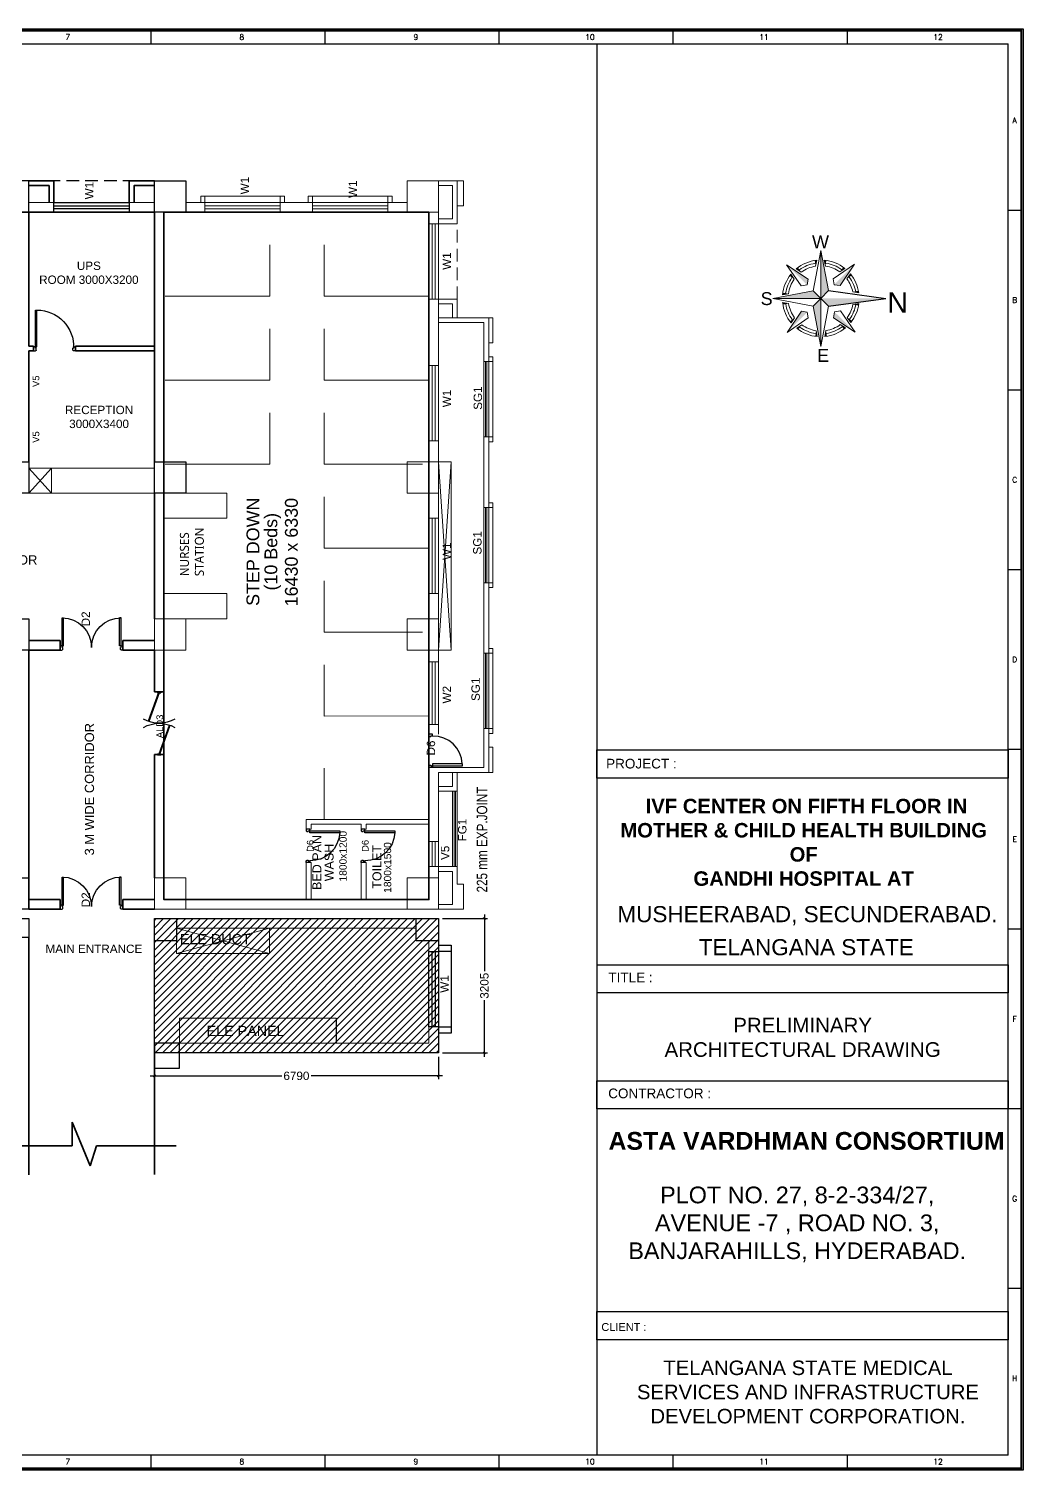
# Model space of a CAD drawing. Extents: x 3485972 to 3601240, y -673889 to -591207.
# Drawn here: x 3577476 to 3601240, y -673889 to -639439 of the extents above; entities that cross this region are included whole.
import ezdxf
from ezdxf.enums import TextEntityAlignment as Align

# ---------------------------------------------------------------- set-up
doc = ezdxf.new("R2010")
doc.units = 0
doc.header["$LTSCALE"] = 6
doc.header["$MEASUREMENT"] = 0
doc.linetypes.add('HIDDEN', pattern=[0.375, 0.25, -0.125])
doc.layers.get('0').update_dxf_attribs({"linetype": 'CONTINUOUS'})
doc.layers.get('Defpoints').update_dxf_attribs({"linetype": 'CONTINUOUS'})
doc.layers.add('AREA', color=193, linetype='CONTINUOUS', plot=False)
for name, color, linetype in [('Chajja', 7, 'CONTINUOUS'), ('COL', 5, 'CONTINUOUS'), ('DOOR', 44, 'CONTINUOUS'), ('FUR', 21, 'CONTINUOUS'), ('JOINERY', 7, 'CONTINUOUS'), ('Staircase', 7, 'CONTINUOUS'), ('TEXT', 181, 'CONTINUOUS'), ('TITLE', 7, 'CONTINUOUS'), ('walls', 252, 'CONTINUOUS'), ('Window', 161, 'CONTINUOUS')]:
    doc.layers.add(name, color=color, linetype=linetype)
doc.layers.add('D.F', color=251, linetype='CONTINUOUS', lineweight=5)
doc.layers.add('WALL', color=8, linetype='CONTINUOUS', lineweight=35)
doc.styles.add('ARI', font='arial.ttf')
doc.styles.add('ARIAL', font='arial.ttf')
doc.styles.add('ROMANS', font='romans.shx')
doc.linetypes.add('ZIGZAG', pattern='A,0.0001,-0.2,[131,ltypeshp.shx,S=0.2,R=0,X=-0.2,Y=0],-0.4,[131,ltypeshp.shx,S=0.2,R=180,X=0.2,Y=0],-0.2', length=0.8001)
doc.dimstyles.new('TEXT', dxfattribs={"dimscale": 0, "dimtxt": 500, "dimasz": 100, "dimexe": 75, "dimexo": 100, "dimgap": 50, "dimtad": 0, "dimdec": 0, "dimzin": 0, "dimdsep": 46, "dimtxsty": 'ARIAL', "dimblk": 'OBLIQUE', "dimcen": 0.09, "dimdle": 100, "dimclrd": 256, "dimclre": 256, "dimclrt": 6, "dimadec": 0, "dimazin": 0, "dimtfac": 1, "dimtdec": 0, "dimtofl": 0, "dimtmove": 2, "dimatfit": 3, "dimfxl": 1, "dimfrac": 2, "dimtolj": 1, "dimtzin": 0, "dimarcsym": 0})

# ---------------------------------------------------------------- blocks, each defined once
blk = doc.blocks.new('Z$W@#5624')
at = {"layer": 'DOOR'}
for p, q in [((0, 499), (25, 499)), ((0, 400), (0, 499)), ((19, 429), (28, 453)), ((19, 429), (840, 130)), ((25, 400), (25, 499)), ((28, 453), (849, 154)), ((1770, 446), (949, 745)), ((1779, 470), (957, 769)), ((1122, 709), (1113, 685)), ((1610, 518), (1117, 697)), ((1614, 529), (1606, 506)), ((1779, 470), (1770, 446)), ((1798, 499), (1773, 499)), ((1773, 400), (1773, 499)), ((1798, 400), (1798, 499)), ((0, 400), (25, 400)), ((183, 369), (192, 393)), ((188, 381), (680, 202)), ((685, 214), (676, 190)), ((1798, 400), (1773, 400))]:
    blk.add_line(p, q, dxfattribs=at)
at = {"layer": 'DOOR', "color": 145, "extrusion": (0, 0, -1)}
for centre, start_param, end_param in [((0, 449), -0.523599, 0.523599), ((1798, 449), 2.617994, 3.665191)]:
    blk.add_ellipse(centre, major_axis=(899, 0), ratio=1, start_param=start_param, end_param=end_param, dxfattribs=at)
blk = doc.blocks.new('21500')
at = {"layer": 'DOOR'}
for p, q in [((45, 100), (45, 770)), ((45, 770), (80, 770)), ((80, 100), (80, 770)), ((1420, 100), (1420, 770)), ((1455, 770), (1420, 770)), ((1455, 100), (1455, 770)), ((45, 100), (80, 100)), ((45, 0), (45, 2.5)), ((60, 15), (57.5, 15)), ((1455, 100), (1420, 100)), ((1440, 15), (1442.5, 15)), ((1455, 0), (1455, 2.5))]:
    blk.add_line(p, q, dxfattribs=at)
for points in [[(60, 65), (45, 65), (45, 100), (0, 100), (0, 0), (45, 0)], [(60, 15), (60, 65)], [(1440, 65), (1455, 65), (1455, 100), (1500, 100), (1500, 0), (1455, 0)], [(1440, 15), (1440, 65)]]:
    blk.add_lwpolyline(points, dxfattribs=at)
at = {"layer": 'DOOR', "color": 145}
for centre, start, end in [((45, 65), 0, 90), ((1455, 65), 90, 180)]:
    blk.add_arc(centre, 705, start, end, dxfattribs=at)
at = {"layer": 'DOOR'}
for centre, start, end in [((45, 15), 270, 0), ((1455, 15), 180, 270)]:
    blk.add_arc(centre, 12.5, start, end, dxfattribs=at)
blk = doc.blocks.new('A$C4A7C6C7E')
at = {"layer": 'TITLE', "color": 8, "lineweight": 5}
for p, q in [((-4207, 4144), (0, 26095)), ((0, 26095), (0, 0)), ((0, 0), (0, 26095)), ((4144, 4207), (0, 26095)), ((-6941, 10518), (-18592, 18312)), ((-10622, 6781), (-18592, 18312)), ((-10607, 14226), (-13343, 16056)), ((-2825, 17519), (-2234, 20757)), ((2559, 17560), (1919, 20788)), ((6781, 10622), (18312, 18592)), ((10390, 14385), (13098, 16257)), ((10518, 6941), (18312, 18592)), ((-14385, 10390), (-16257, 13098)), ((-7437, 7325), (-6941, 10518)), ((7325, 7437), (6781, 10622)), ((14226, 10607), (16056, 13343)), ((-4207, 4144), (-26095, 0)), ((0, 0), (-26095, 0)), ((-26095, 0), (0, 0)), ((-4144, -4207), (-26095, 0)), ((-17560, 2559), (-20788, 1919)), ((-7437, 7325), (-10622, 6781)), ((-4207, 4144), (0, 0)), ((0, 0), (-4207, 4144)), ((0, 0), (-4144, -4207)), ((-4144, -4207), (0, 0)), ((0, 0), (4144, 4207)), ((4144, 4207), (0, 0)), ((0, 0), (4207, -4144)), ((4207, -4144), (0, 0)), ((0, 0), (0, -26095)), ((0, -26095), (0, 0)), ((7325, 7437), (10518, 6941)), ((17394, 3514), (20646, 3095)), ((17394, 3514), (20646, 3095)), ((-17519, -2825), (-20757, -2234)), ((-10518, -6941), (-18312, -18592)), ((-7325, -7437), (-10518, -6941)), ((-7325, -7437), (-6781, -10622)), ((-4144, -4207), (0, -26095)), ((4207, -4144), (0, -26095)), ((7437, -7325), (6941, -10518)), ((7437, -7325), (10622, -6781)), ((10622, -6781), (18592, -18312)), ((17433, -3312), (20680, -2857)), ((17433, -3312), (20680, -2857)), ((17434, -3310), (20680, -2857)), ((-6781, -10622), (-18312, -18592)), ((-14226, -10607), (-16056, -13343)), ((-10390, -14385), (-13098, -16257)), ((6941, -10518), (18592, -18312)), ((10607, -14226), (13343, -16056)), ((14385, -10390), (16257, -13098)), ((-2559, -17560), (-1919, -20788)), ((2825, -17519), (2234, -20757))]:
    blk.add_line(p, q, dxfattribs=at)
at = {"layer": 'TITLE', "color": 5}
for p in [(4144, 4207), (4207, -4144)]:
    blk.add_line(p, (35289, 0), dxfattribs=at)
at = {"layer": 'TITLE', "color": 8, "lineweight": 5}
for radius, start, end in [(20877, 96.142689, 129.726248), (19311, 99.161205, 126.707732), (17745, 99.161205, 126.707732), (20877, 51.142689, 84.726248), (17745, 54.161205, 81.707732), (19311, 54.161205, 81.707732), (20877, 141.142689, 174.726248), (19311, 144.161205, 171.707732), (17745, 144.161205, 171.707732), (17745, 11.421813, 36.707732), (19311, 9.85136, 36.707732), (20877, 8.526917, 39.726248), (20877, 186.142689, 219.726248), (19311, 189.161205, 216.707732), (17745, 189.161205, 216.707732), (17745, 324.161205, 349.248684), (19311, 324.161205, 350.81434), (20877, 321.142689, 352.134802), (19311, 234.161205, 261.707732), (17745, 234.161205, 261.707732), (17745, 279.161205, 306.707732), (19311, 279.161205, 306.707732), (20877, 231.142689, 264.726248), (20877, 276.142689, 309.726248)]:
    blk.add_arc((0, 0), radius, start, end, dxfattribs=at)
for points in [[(0, 26095), (4144, 4207), (0, 0)], [(-18592, 18312), (-6941, 10518), (-7437, 7325)], [(-13343, 16056), (-12479, 16737), (-10607, 14226)], [(-3324, 20610), (-2234, 20757), (-2825, 17519)], [(3011, 20658), (1919, 20788), (2559, 17560)], [(18312, 18592), (10518, 6941), (7325, 7437)], [(13098, 16257), (12223, 16924), (10390, 14385)], [(-16257, 13098), (-16924, 12223), (-14385, 10390)], [(16056, 13343), (16737, 12479), (14226, 10607)], [(-26095, 0), (-4207, 4144), (0, 0)], [(-20658, 3011), (-20788, 1919), (-17560, 2559)], [(0, -26095), (-4144, -4207), (0, 0)], [(20646, 3095), (20457, 4167), (17394, 3514)], [(-20610, -3324), (-20757, -2234), (-17519, -2825)], [(-18312, -18592), (-10518, -6941), (-7325, -7437)], [(18592, -18312), (6941, -10518), (7437, -7325)], [(20680, -2857), (20503, -3930), (17433, -3312)], [(-16056, -13343), (-16737, -12479), (-14226, -10607)], [(-13098, -16257), (-12223, -16924), (-10390, -14385)], [(13343, -16056), (12479, -16737), (10607, -14226)], [(16257, -13098), (16924, -12223), (14385, -10390)], [(-3011, -20658), (-1919, -20788), (-2559, -17560)], [(3324, -20610), (2234, -20757), (2825, -17519)]]:
    blk.add_solid(points, dxfattribs=at)
at = {"layer": 'TITLE', "color": 5}
blk.add_solid([(35289, 0), (4207, -4144), (0, 0)], dxfattribs=at)
blk = doc.blocks.new('A$C19B8274B')
at = {"layer": 'DOOR'}
for p, q in [((-45, 925), (-80, 925)), ((-80, 50), (-80, 925)), ((-45, 50), (-45, 925)), ((-45, 50), (-80, 50)), ((-955, -50), (-955, -47.5)), ((-940, -35), (-942.5, -35)), ((-60, -35), (-57.5, -35)), ((-45, -50), (-45, -47.5))]:
    blk.add_line(p, q, dxfattribs=at)
for points in [[(-940, 15), (-955, 15), (-955, 50), (-1000, 50), (-1000, -50), (-955, -50)], [(-940, -35), (-940, 15)], [(-60, 15), (-45, 15), (-45, 50), (0, 50), (0, -50), (-45, -50)], [(-60, -35), (-60, 15)]]:
    blk.add_lwpolyline(points, dxfattribs=at)
at = {"layer": 'DOOR', "color": 145}
blk.add_arc((-80, 50), 875, 90, 182.29244, dxfattribs=at)
at = {"layer": 'DOOR'}
for centre, start, end in [((-955, -35), 270, 0), ((-45, -35), 180, 270)]:
    blk.add_arc(centre, 12.5, start, end, dxfattribs=at)
blk = doc.blocks.new('1000')
at = {"layer": 'DOOR'}
for p, q in [((0, -111, 0), (0, 0)), ((0, 0), (55, 0, 0)), ((945, 0, 0), (945, -2, 0)), ((1000, 0), (945, 0, 0)), ((1000, -111, 0), (1000, 0)), ((55, -111, 0), (0, -111, 0)), ((55, 0, 0), (55, -3, 0)), ((70, -55, 0), (55, -55, 0)), ((55, -55, 0), (55, -111, 0)), ((55, -111, 0), (55, -1001, 0)), ((111, -111, 0), (55, -111, 0)), ((70, -15, 0), (68, -15, 0)), ((70, -15, 0), (70, -55, 0)), ((111, -1001, 0), (111, -111, 0)), ((930, -15, 0), (930, -55, 0)), ((930, -15, 0), (932, -15, 0)), ((930, -55, 0), (945, -55, 0)), ((945, -55, 0), (945, -111, 0)), ((945, -111, 0), (1000, -111, 0)), ((55, -1001, 0), (111, -1001, 0))]:
    blk.add_line(p, q, dxfattribs=at)
for centre, start_param, end_param in [((55, -15, 0), 3.926897, 5.497693), ((945, -15, 0), -0.785492, 0.785304)]:
    blk.add_ellipse(centre, major_axis=(-8.84, 8.84, 0), ratio=1, start_param=start_param, end_param=end_param, dxfattribs=at)
at = {"layer": 'DOOR', "color": 145}
blk.add_ellipse((71, -128, 0), major_axis=(597, 637, 0), ratio=0.999944, start_param=3.940126, end_param=5.484659, dxfattribs=at)
blk = doc.blocks.new('A$C66962185')
at = {"layer": 'TITLE'}
for p, q in [((2.14, -140930.66), (360.7, -140930.66)), ((2.14, -141176.03), (2.14, -140930.66)), ((360.7, -141176.03), (360.7, -140930.66)), ((360.7, -141176.03), (2.14, -141176.03))]:
    blk.add_line(p, q, dxfattribs=at)
at = {"layer": 'TITLE', "color": 7}
for p, q in [((30.11, -140930.66), (30.11, -140928.36)), ((60.37, -140930.66), (60.37, -140928.36)), ((90.64, -140930.66), (90.64, -140928.36)), ((120.9, -140930.66), (120.9, -140928.36)), ((151.16, -140930.66), (151.16, -140928.36)), ((181.42, -140930.66), (181.42, -140928.36)), ((211.69, -140930.66), (211.69, -140928.36)), ((241.95, -140930.66), (241.95, -140928.36)), ((272.21, -140930.66), (272.21, -140928.36)), ((302.47, -140930.66), (302.47, -140928.36)), ((332.74, -140930.66), (332.74, -140928.36)), ((363, -140959.61), (360.7, -140959.61)), ((363, -140990.86), (360.7, -140990.86)), ((363, -141022.1), (360.7, -141022.1)), ((363, -141053.35), (360.7, -141053.35)), ((363, -141084.59), (360.7, -141084.59)), ((363, -141115.84), (360.7, -141115.84)), ((363, -141147.08), (360.7, -141147.08))]:
    blk.add_line(p, q, dxfattribs=at)
at = {"layer": 'TITLE', "color": 0}
for p, q in [((-0.15, -140959.61), (2.14, -140959.61)), ((-0.15, -140990.86), (2.14, -140990.86)), ((-0.15, -141022.1), (2.14, -141022.1)), ((-0.15, -141053.35), (2.14, -141053.35)), ((0, -141084.59), (2.14, -141084.59)), ((-0.15, -141115.84), (2.14, -141115.84)), ((-0.15, -141147.08), (2.14, -141147.08)), ((30.11, -141178.33), (30.11, -141176.03)), ((60.37, -141178.33), (60.37, -141176.03)), ((90.64, -141178.33), (90.64, -141176.03)), ((120.9, -141178.33), (120.9, -141176.03)), ((151.16, -141178.33), (151.16, -141176.03)), ((181.42, -141178.33), (181.42, -141176.03)), ((211.69, -141178.33), (211.69, -141176.03)), ((241.95, -141178.33), (241.95, -141176.03)), ((272.21, -141178.33), (272.21, -141176.03)), ((302.47, -141178.33), (302.47, -141176.03)), ((332.74, -141178.33), (332.74, -141176.03))]:
    blk.add_line(p, q, dxfattribs=at)
at = {"layer": 'TITLE', "color": 7, "const_width": 0.355}
blk.add_lwpolyline([(363, -140928.36), (363, -141178.33), (0, -141178.33), (0, -140928.36)], close=True, dxfattribs=at)
at = {"layer": 'TITLE', "color": 7, "style": 'ROMANS'}
for s, p in [('1', (15.75, -140929.48)), ('2', (45.89, -140929.48)), ('3', (76.15, -140929.48)), ('4', (106.41, -140929.48)), ('5', (136.67, -140929.48)), ('6', (166.94, -140929.48)), ('7', (197.2, -140929.48)), ('8', (227.46, -140929.48)), ('9', (257.73, -140929.48)), ('10', (287.99, -140929.48)), ('11', (318.25, -140929.48)), ('12', (348.51, -140929.48)), ('A', (361.83, -140943.96)), ('B', (361.83, -140975.21)), ('C', (361.83, -141006.45)), ('D', (361.83, -141037.7)), ('E', (361.83, -141068.94)), ('F', (361.83, -141100.19)), ('G', (361.83, -141131.44)), ('H', (361.83, -141162.68))]:
    blk.add_text(s, height=0.952, dxfattribs=at).set_placement(p, align=Align.MIDDLE)
at = {"layer": 'TITLE', "color": 0, "style": 'ROMANS'}
for s, p in [('A', (1.02, -140943.96)), ('B', (1.02, -140975.21)), ('C', (1.02, -141006.45)), ('D', (1.02, -141037.7)), ('E', (1.02, -141068.94)), ('F', (1.02, -141100.19)), ('G', (1.02, -141131.44)), ('H', (1.02, -141162.68)), ('1', (15.75, -141177.15)), ('2', (45.89, -141177.15)), ('3', (76.15, -141177.15)), ('4', (106.41, -141177.15)), ('5', (136.67, -141177.15)), ('6', (166.94, -141177.15)), ('7', (197.2, -141177.15)), ('8', (227.46, -141177.15)), ('9', (257.73, -141177.15)), ('10', (287.99, -141177.15)), ('11', (318.25, -141177.15)), ('12', (348.51, -141177.15))]:
    blk.add_text(s, height=0.952, dxfattribs=at).set_placement(p, align=Align.MIDDLE)
blk = doc.blocks.new('_Oblique')
at = {"color": 0, "linetype": 'ByBlock', "lineweight": -2}
blk.add_line((-0.5, -0.5), (0.5, 0.5), dxfattribs=at)
blk = doc.blocks.new('*D88')
at = {"linetype": 'ByBlock', "lineweight": -2, "transparency": 16777216}
for p, q in [((3580476, -664012), (3580476, -664540)), ((3587266, -664012), (3587266, -664540)), ((3580376, -664465), (3583522, -664465)), ((3587366, -664465), (3584220, -664465))]:
    blk.add_line(p, q, dxfattribs=at)
at = {"layer": 'Defpoints', "color": 0, "linetype": 'ByBlock', "transparency": 16777216}
for p in [(3580476, -663912), (3587266, -663912), (3587266, -664465)]:
    blk.add_point(p, dxfattribs=at)
at = {"linetype": 'ByBlock', "lineweight": -2, "transparency": 16777216, "xscale": 50, "yscale": 50, "zscale": 50, "rotation": 180}
blk.add_blockref('_Oblique', (3580476, -664465), dxfattribs=at)
at = {"linetype": 'ByBlock', "lineweight": -2, "transparency": 16777216, "xscale": 50, "yscale": 50, "zscale": 50}
blk.add_blockref('_Oblique', (3587266, -664465), dxfattribs=at)
at = {"color": 6, "linetype": 'ByBlock', "transparency": 16777216, "insert": (3583871, -664465), "char_height": 200, "attachment_point": 5, "style": 'ARIAL'}
blk.add_mtext('\\A1;6790', dxfattribs=at)
blk = doc.blocks.new('*D89')
at = {"linetype": 'ByBlock', "lineweight": -2, "transparency": 16777216}
for p, q in [((3587366, -660707), (3588439, -660707)), ((3588364, -660607), (3588364, -661960)), ((3588364, -664012), (3588364, -662659)), ((3587366, -663912), (3588439, -663912))]:
    blk.add_line(p, q, dxfattribs=at)
at = {"layer": 'Defpoints', "color": 0, "linetype": 'ByBlock', "transparency": 16777216}
for p in [(3587266, -660707), (3588364, -660707), (3587266, -663912)]:
    blk.add_point(p, dxfattribs=at)
at = {"linetype": 'ByBlock', "lineweight": -2, "transparency": 16777216, "xscale": 50, "yscale": 50, "zscale": 50}
for p, rotation in [((3588364, -660707), 90), ((3588364, -663912), 270)]:
    blk.add_blockref('_Oblique', p, dxfattribs=dict(at, rotation=rotation))
at = {"color": 6, "linetype": 'ByBlock', "transparency": 16777216, "insert": (3588364, -662310), "char_height": 200, "attachment_point": 5, "rotation": 90, "style": 'ARIAL'}
blk.add_mtext('\\A1;3205', dxfattribs=at)

msp = doc.modelspace()

# ---------------------------------------------------------------- hatches: boundary and pattern name
at = {"linetype": 'ByBlock', "transparency": 33554559}
h = msp.add_hatch(dxfattribs=at)
h.set_pattern_fill('ANSI31', color=256, scale=1000)
h.paths.add_polyline_path([(3580476.1, -660707.1), (3587266.1, -660707.1), (3587266.1, -663912), (3580476.1, -663912)])

# ---------------------------------------------------------------- linework, layer by layer
at = {"ltscale": 2}
msp.add_line((3600882, -673530.3), (3591053, -673530.3), dxfattribs=at)
at = {"linetype": 'ByBlock'}
msp.add_lwpolyline([(3580476.1, -660707.1), (3587266.1, -660707.1), (3587266.1, -663912), (3580476.1, -663912)], close=True, dxfattribs=at)
at = {"layer": 'AREA'}
for points in [[(3551252.7, -639440), (3601240.3, -639439.2), (3601240.3, -673887.9), (3551252.7, -673888.7)], [(3551295.5, -639482.8), (3601197.6, -639481.9), (3601197.6, -673845.1), (3551295.5, -673845.9)]]:
    msp.add_lwpolyline(points, close=True, dxfattribs=at)
at = {"layer": 'Chajja', "color": 252, "linetype": 'HIDDEN', "ltscale": 200, "true_color": 0x939598}
msp.add_line((3580476.1, -643072), (3577476.1, -643072), dxfattribs=at)
msp.add_line((3580476.1, -643072), (3577476.1, -643072), dxfattribs=at)
at = {"layer": 'Chajja', "color": 252, "linetype": 'ByBlock', "true_color": 0x939598}
msp.add_line((3587566.1, -661492, -101230.8), (3587566.1, -663292, -101230.8), dxfattribs=at)
at = {"layer": 'Chajja', "color": 252, "linetype": 'ByBlock', "true_color": 0x939598, "elevation": -101230.8}
for points in [[(3587266.1, -661342), (3587566.1, -661342), (3587566.1, -661492), (3587266.1, -661492)], [(3587266.1, -663292), (3587566.1, -663292), (3587566.1, -663442), (3587266.1, -663442)]]:
    msp.add_lwpolyline(points, dxfattribs=at)
at = {"layer": 'COL', "color": 252, "true_color": 0x939598}
for points in [[(3576726.1, -643822), (3577476.1, -643822), (3577476.1, -643072), (3576726.1, -643072)], [(3581226.1, -643822), (3580476.1, -643822), (3580476.1, -643072), (3581226.1, -643072)], [(3580476.1, -650537), (3580476.1, -649787), (3581226.1, -649787), (3581226.1, -650537)], [(3577476.1, -659732.1), (3577476.1, -660482.1), (3576726.1, -660482.1), (3576726.1, -659732.1)], [(3577026.1, -661157.1), (3577026.1, -660707.1), (3577476.1, -660707.1), (3577476.1, -661157.1)], [(3580476.1, -661237.1), (3580476.1, -660707.1), (3581006.1, -660707.1), (3581006.1, -661237.1)], [(3586736.1, -661237.1), (3586736.1, -660707.1), (3587266.1, -660707.1), (3587266.1, -661237.1)]]:
    msp.add_lwpolyline(points, close=True, dxfattribs=at)
for points, elevation in [([(3576726.1, -650537), (3576726.1, -649787), (3577476.1, -649787), (3577476.1, -650537)], 0), ([(3576726.1, -653537), (3577476.1, -653537), (3577476.1, -654287), (3576726.1, -654287)], 0), ([(3581076.1, -664282), (3581076.1, -663682), (3580476.1, -663682), (3580476.1, -664282)], -101230.8)]:
    msp.add_lwpolyline(points, close=True, dxfattribs=dict(at, elevation=elevation))
at = {"layer": 'D.F', "color": 252, "linetype": 'ByBlock', "true_color": 0x939598, "transparency": 33554462}
for p, q in [((3587266.1, -643072), (3587866.1, -643072)), ((3587716.1, -644096.6, -188437.6), (3587716.1, -643072, -101230.8)), ((3587866.1, -643672, -152397.2), (3587866.1, -643072, -101230.8)), ((3583486.1, -643442), (3581686.1, -643442)), ((3586056.1, -643442, -101230.8), (3584256.1, -643442, -101230.8)), ((3587266.1, -643187), (3587601.1, -643187)), ((3587601.1, -643981.6, -188437.6), (3587601.1, -643187, -101230.8)), ((3587716.1, -643672), (3587866.1, -643672)), ((3587266.1, -643981.6, -87206.9), (3587601.1, -643981.6, -169035.1)), ((3587266.1, -644096.6, -87206.9), (3587716.1, -644096.6, -188437.6)), ((3587266.1, -645897, 4.1), (3587716.1, -645897, -101226.7)), ((3587716.1, -646347, -101228.5), (3587716.1, -645897, -101226.7)), ((3587266.1, -646012, 4.1), (3587601.1, -646012, -81824.1)), ((3587601.1, -646347, -101228.4), (3587601.1, -646012, -101226.7)), ((3587266.1, -646347, -101230.8), (3588466.1, -646347, -101230.8)), ((3587266.1, -646462, -101230.8), (3588351.1, -646462, -101230.8)), ((3588351.1, -646462), (3588351.1, -657097)), ((3588466.1, -646347), (3588466.1, -657212)), ((3588466.1, -647394.1, -101230.8), (3588351.1, -647394.1)), ((3588566.1, -647394.1), (3588566.1, -649194.1)), ((3588466.1, -650879.5, -101230.8), (3588351.1, -650879.5)), ((3588566.1, -650879.5), (3588566.1, -652679.5)), ((3588566.1, -654364.5), (3588566.1, -656164.5)), ((3588466.1, -656164.5, -101230.8), (3588351.1, -656164.5)), ((3587036.1, -657097, -101230.8), (3588351.1, -657097, -101230.8)), ((3587266.1, -657212, -101230.8), (3588466.1, -657212, -101230.8)), ((3587601.1, -657212, -101228.4), (3587601.1, -657547, -101226.7)), ((3587716.1, -657212, -101228.5), (3587716.1, -657662, -101226.7)), ((3587266.1, -657547, 4.1), (3587601.1, -657547, -81824.1)), ((3587266.1, -657662, 4.1), (3587716.1, -657662, -101226.7)), ((3587266.1, -659462, 4.1), (3587716.1, -659462, -101226.7)), ((3587266.1, -659577, 4.1), (3587601.1, -659577, -81824.1)), ((3587601.1, -660367, -101230.8), (3587601.1, -659577, -101226.7)), ((3587716.1, -659882, -101228.4), (3587716.1, -659462, -101226.7)), ((3587716.1, -659882, -101230.8), (3587866.1, -659882, -101230.8)), ((3587866.1, -660482, -253628), (3587866.1, -659882, -202461.5)), ((3587266.1, -660367, -101230.8), (3587601.1, -660367, -101230.8)), ((3587266.1, -660482, -101230.8), (3587716.1, -660482, -101230.8)), ((3587716.1, -660482, -101230.8), (3587866.1, -660482, -101230.8))]:
    msp.add_line(p, q, dxfattribs=at)
at = {"layer": 'D.F', "color": 252, "lineweight": 0, "true_color": 0x939598, "transparency": 33554462}
for p, q in [((3586516.1, -643592), (3581226.1, -643592)), ((3586516.1, -643822), (3581226.1, -643822)), ((3587036.1, -649787.1), (3587036.1, -643822)), ((3587266.1, -649787.1), (3587266.1, -643822)), ((3587036.1, -653537), (3587036.1, -650537)), ((3587266.1, -653537), (3587266.1, -650537)), ((3587036.1, -654287.1), (3587036.1, -656297)), ((3587266.1, -654287.1), (3587266.1, -656297)), ((3587036.1, -657097), (3587036.1, -659732.1)), ((3587266.1, -657212), (3587266.1, -659732.1)), ((3584106.1, -658567), (3584106.1, -658337)), ((3587036.1, -658337), (3584106.1, -658337)), ((3584221.1, -658567), (3584106.1, -658567)), ((3584221.1, -658567), (3584221.1, -658452)), ((3585421.1, -658452), (3584221.1, -658452)), ((3585421.1, -658567), (3585421.1, -658452)), ((3585536.1, -658567), (3585421.1, -658567)), ((3585536.1, -658567), (3585536.1, -658452)), ((3587036.1, -658452), (3585536.1, -658452)), ((3584221.1, -659367), (3584106.1, -659367)), ((3584106.1, -660252), (3584106.1, -659367)), ((3584221.1, -660252), (3584221.1, -659367)), ((3585536.1, -659367), (3585421.1, -659367)), ((3585421.1, -660252), (3585421.1, -659367)), ((3585536.1, -660252), (3585536.1, -659367)), ((3581226.1, -660252), (3586516.1, -660252)), ((3581226.1, -660482), (3586516.1, -660482))]:
    msp.add_line(p, q, dxfattribs=at)
at = {"layer": 'D.F', "color": 252, "linetype": 'HIDDEN', "ltscale": 200, "true_color": 0x939598, "transparency": 33554462}
for p, q in [((3587716.1, -646347, -101230.8), (3587716.1, -644096.6, -101230.8)), ((3587716.1, -657662, -101226.7), (3587716.1, -659462, -101226.7))]:
    msp.add_line(p, q, dxfattribs=at)
at = {"layer": 'D.F', "color": 252, "lineweight": 0, "true_color": 0x939598}
for p, q in [((3581006.1, -660707.1), (3586736.1, -660707.1)), ((3581006.1, -660937.1), (3584821.1, -660937.1)), ((3584936.1, -660937.1), (3586736.1, -660937.1)), ((3580795.1, -663682.1), (3586736.1, -663682.1))]:
    msp.add_line(p, q, dxfattribs=at)
at = {"layer": 'D.F', "color": 252, "true_color": 0x939598, "transparency": 33554462}
for points in [[(3586516.1, -643822), (3587266.1, -643822), (3587266.1, -643072), (3586516.1, -643072)], [(3586516.1, -650537.1), (3587266.1, -650537.1), (3587266.1, -649787.1), (3586516.1, -649787.1)], [(3586516.1, -653537.1), (3587266.1, -653537.1), (3587266.1, -654287.1), (3586516.1, -654287.1)], [(3587266.1, -659732.1), (3587266.1, -660482.1), (3586516.1, -660482.1), (3586516.1, -659732.1)]]:
    msp.add_lwpolyline(points, close=True, dxfattribs=at)
at = {"layer": 'D.F', "color": 252, "linetype": 'ByBlock', "true_color": 0x939598, "transparency": 33554462}
for points in [[(3581686.1, -643592), (3581686.1, -643442), (3581586.1, -643442), (3581586.1, -643592)], [(3583586.1, -643592), (3583586.1, -643442), (3583486.1, -643442), (3583486.1, -643592)], [(3588466.1, -647394.1), (3588566.1, -647394.1), (3588566.1, -647279.1), (3588466.1, -647279.1)], [(3588466.1, -649309.1), (3588566.1, -649309.1), (3588566.1, -649194.1), (3588466.1, -649194.1)], [(3588466.1, -650879.5), (3588566.1, -650879.5), (3588566.1, -650764.5), (3588466.1, -650764.5)], [(3588466.1, -652794.5), (3588566.1, -652794.5), (3588566.1, -652679.5), (3588466.1, -652679.5)], [(3588466.1, -654364.5), (3588566.1, -654364.5), (3588566.1, -654249.5), (3588466.1, -654249.5)], [(3588466.1, -656279.5), (3588566.1, -656279.5), (3588566.1, -656164.5), (3588466.1, -656164.5)]]:
    msp.add_lwpolyline(points, dxfattribs=at)
for points, elevation in [([(3584256.1, -643592), (3584256.1, -643442), (3584156.1, -643442), (3584156.1, -643592)], -101230.8), ([(3586156.1, -643592), (3586156.1, -643442), (3586056.1, -643442), (3586056.1, -643592)], -101230.8), ([(3588466.1, -646347), (3588566.1, -646347), (3588566.1, -646946.6), (3588466.1, -646946.6)], -202461.5), ([(3588466.1, -647394.1), (3588566.1, -647394.1), (3588566.1, -647279.1), (3588466.1, -647279.1)], -101230.8), ([(3587566.1, -649787.1), (3587266.1, -654287.1)], 27934.8), ([(3587566.1, -654287.1), (3587266.1, -649787.1)], 27934.8), ([(3588466.1, -650879.5), (3588566.1, -650879.5), (3588566.1, -650764.5), (3588466.1, -650764.5)], -101230.8), ([(3588466.1, -656279.5), (3588566.1, -656279.5), (3588566.1, -656164.5), (3588466.1, -656164.5)], -101230.8), ([(3588466.1, -656612), (3588566.1, -656612), (3588566.1, -657212), (3588466.1, -657212)], -101230.8)]:
    msp.add_lwpolyline(points, dxfattribs=dict(at, elevation=elevation))
at = {"layer": 'D.F', "color": 252, "linetype": 'Continuous', "true_color": 0x939598, "transparency": 33554462}
for points in [[(3583486.1, -643592), (3583486.1, -643822), (3581686.1, -643822), (3581686.1, -643592)], [(3583486.1, -643672), (3583486.1, -643742), (3581686.1, -643742), (3581686.1, -643672)], [(3584256.1, -643592), (3584256.1, -643822), (3586056.1, -643822), (3586056.1, -643592)], [(3584256.1, -643672), (3584256.1, -643742), (3586056.1, -643742), (3586056.1, -643672)], [(3587266.1, -649287.1), (3587036.1, -649287.1), (3587036.1, -647487.1), (3587266.1, -647487.1)], [(3587186.1, -649287.1), (3587116.1, -649287.1), (3587116.1, -647487.1), (3587186.1, -647487.1)], [(3588426.1, -647394.1), (3588391.1, -647394.1), (3588391.1, -649194.1), (3588426.1, -649194.1)], [(3588426.1, -650879.5), (3588391.1, -650879.5), (3588391.1, -652679.5), (3588426.1, -652679.5)], [(3587266.1, -652937), (3587036.1, -652937), (3587036.1, -651137), (3587266.1, -651137)], [(3587186.1, -652937), (3587116.1, -652937), (3587116.1, -651137), (3587186.1, -651137)], [(3588426.1, -654364.5), (3588391.1, -654364.5), (3588391.1, -656164.5), (3588426.1, -656164.5)], [(3587266.1, -656066.9), (3587036.1, -656066.9), (3587036.1, -654566.9), (3587266.1, -654566.9)], [(3587186.1, -656066.9), (3587116.1, -656066.9), (3587116.1, -654566.9), (3587186.1, -654566.9)]]:
    msp.add_lwpolyline(points, close=True, dxfattribs=at)
for points, elevation in [([(3587266.1, -644097), (3587036.1, -644097), (3587036.1, -645897), (3587266.1, -645897)], 4.1), ([(3587186.1, -644097), (3587116.1, -644097), (3587116.1, -645897), (3587186.1, -645897)], 4.1), ([(3587676.1, -657662), (3587641.1, -657662), (3587641.1, -659462), (3587676.1, -659462)], -101227.2), ([(3587036.1, -659462), (3587266.1, -659462), (3587266.1, -658862), (3587036.1, -658862)], 4.1), ([(3587036.1, -659462), (3587266.1, -659462), (3587266.1, -658862), (3587036.1, -658862)], 4.1), ([(3587116.1, -659462), (3587186.1, -659462), (3587186.1, -658862), (3587116.1, -658862)], 4.1), ([(3587116.1, -659462), (3587186.1, -659462), (3587186.1, -658862), (3587116.1, -658862)], 4.1)]:
    msp.add_lwpolyline(points, close=True, dxfattribs=dict(at, elevation=elevation))
at = {"layer": 'D.F', "color": 252, "linetype": 'ZIGZAG', "ltscale": 10, "true_color": 0x939598, "transparency": 33554462, "flags": 128}
for points in [[(3580736.1, -645829.5), (3583235.6, -645829.5), (3583235.6, -644600.7)], [(3587036.1, -645829.5), (3584536.6, -645829.5), (3584536.6, -644600.7)], [(3580736.1, -647837), (3583235.6, -647837), (3583235.6, -646608.2)], [(3587036.1, -647837), (3584536.6, -647837), (3584536.6, -646608.2)], [(3580736.1, -649844.5), (3583235.6, -649844.5), (3583235.6, -648615.7)], [(3586886.1, -649844.5), (3584536.6, -649844.5), (3584536.6, -648615.7)], [(3587036.1, -651852), (3584536.6, -651852), (3584536.6, -650623.2)], [(3586886.1, -653859.5), (3584536.6, -653859.5), (3584536.6, -652630.7)], [(3587036.1, -655863), (3584536.6, -655867), (3584536.6, -654638.2)], [(3587036.1, -658337), (3584536.6, -658337), (3584536.6, -657108.2)]]:
    msp.add_lwpolyline(points, dxfattribs=at)
at = {"layer": 'D.F', "color": 252, "linetype": 'ByBlock', "true_color": 0x939598, "transparency": 33554462}
for points in [[(3588351.1, -647394.1), (3588351.1, -649194.1), (3588466.1, -649194.1), (3588466.1, -647394.1)], [(3588351.1, -650879.5), (3588351.1, -652679.5), (3588466.1, -652679.5), (3588466.1, -650879.5)], [(3588351.1, -654364.5), (3588351.1, -656164.5), (3588466.1, -656164.5), (3588466.1, -654364.5)]]:
    msp.add_lwpolyline(points, close=True, dxfattribs=at)
for points, elevation in [([(3587266.1, -654287.1), (3587266.1, -649787.1), (3587566.1, -649787.1), (3587566.1, -654287.1)], 27934.8), ([(3587601.1, -657662), (3587601.1, -659462), (3587716.1, -659462), (3587716.1, -657662)], -101227.2)]:
    msp.add_lwpolyline(points, close=True, dxfattribs=dict(at, elevation=elevation))
at = {"layer": 'D.F', "color": 252, "lineweight": 0, "ltscale": 15, "true_color": 0x939598, "transparency": 33554462}
for points in [[(3582206.1, -651137), (3582206.1, -650537), (3580706.1, -650537), (3580706.1, -651137)], [(3582206.1, -653537.1), (3582206.1, -652937.1), (3580706.1, -652937.1), (3580706.1, -653537.1)]]:
    msp.add_lwpolyline(points, close=True, dxfattribs=at)
at = {"layer": 'D.F', "color": 252, "true_color": 0x939598}
for points in [[(3580476.1, -653537.1), (3581226.1, -653537.1), (3581226.1, -654287.1), (3580476.1, -654287.1)], [(3581226.1, -659732.1), (3581226.1, -660482.1), (3580476.1, -660482.1), (3580476.1, -659732.1)], [(3580476.1, -661237.1), (3580476.1, -660707.1), (3581006.1, -660707.1), (3581006.1, -661237.1)], [(3586736.1, -661237.1), (3586736.1, -660707.1), (3587266.1, -660707.1), (3587266.1, -661237.1)]]:
    msp.add_lwpolyline(points, close=True, dxfattribs=at)
at = {"layer": 'D.F', "color": 252, "lineweight": 0, "true_color": 0x939598}
for points in [[(3583224.4, -661537.1), (3581006.1, -660937.1)], [(3581006.1, -661537.1), (3583224.4, -660937.1)]]:
    msp.add_lwpolyline(points, dxfattribs=at)
msp.add_lwpolyline([(3581006.1, -661537.1), (3581006.1, -660937.1), (3583224.4, -660937.1), (3583224.4, -661537.1)], close=True, dxfattribs=at)
at = {"layer": 'D.F', "color": 252, "linetype": 'ByBlock', "true_color": 0x939598, "elevation": -101230.8}
msp.add_lwpolyline([(3587266.1, -661342), (3587566.1, -661342), (3587566.1, -661492), (3587266.1, -661492)], dxfattribs=at)
at = {"layer": 'FUR', "color": 252, "lineweight": 0, "ltscale": 15, "true_color": 0x939598, "elevation": 0}
for points in [[(3577476.1, -650537), (3577476.1, -649937), (3578016.1, -649937), (3578016.1, -650537)], [(3580476.1, -650537), (3580476.1, -649937), (3577476.1, -649937), (3577476.1, -650537)]]:
    msp.add_lwpolyline(points, close=True, dxfattribs=at)
at = {"layer": 'Staircase', "color": 252, "lineweight": 0, "true_color": 0x939598, "elevation": 0}
for points in [[(3578016.1, -650537), (3577476.1, -649937)], [(3577476.1, -650537), (3578016.1, -649937)]]:
    msp.add_lwpolyline(points, dxfattribs=at)
at = {"layer": 'TITLE'}
msp.add_line((3591053, -639797.5), (3591053, -673529.5), dxfattribs=at)
for points in [[(3591053, -656672), (3600878.4, -656672), (3600878.4, -657346.3), (3591053, -657346.3)], [(3591056.6, -661809.3), (3600882, -661809.3), (3600882, -662483.6), (3591056.6, -662483.6)], [(3591053, -664580.8), (3600878.4, -664580.8), (3600878.4, -665255.1), (3591053, -665255.1)], [(3591053, -670096.4), (3600878.4, -670096.4), (3600878.4, -670770.7), (3591053, -670770.7)]]:
    msp.add_lwpolyline(points, close=True, dxfattribs=at)
at = {"layer": 'WALL', "color": 252, "lineweight": 0, "true_color": 0x939598}
for p, q in [((3580476.1, -643592), (3577476.1, -643592)), ((3580476.1, -643822), (3577476.1, -643822)), ((3580476.1, -647022), (3580476.1, -643822)), ((3580476.1, -649787), (3580476.1, -647137)), ((3581006.1, -660937.1), (3584936.1, -660937.1)), ((3584936.1, -660937.1), (3586736.1, -660937.1)), ((3581076.1, -663082, -101230.8), (3584821.1, -663082, -101230.8)), ((3581076.1, -663682, -101230.8), (3581076.1, -663082, -101230.8))]:
    msp.add_line(p, q, dxfattribs=at)
at = {"layer": 'WALL', "color": 252, "linetype": 'ByBlock', "true_color": 0x939598}
for p, q in [((3577476.1, -643822), (3577476.2, -647022)), ((3577476.2, -647021.9), (3577476.1, -643822)), ((3580706.1, -649787), (3580706.1, -643822)), ((3577476.2, -646185.3), (3577476.2, -646185.3)), ((3577476.1, -649787), (3577476.2, -647136.9)), ((3577476.2, -647137), (3577476.1, -649787)), ((3577590.9, -647022), (3577476.2, -647022)), ((3577590.9, -647137), (3577476.2, -647137)), ((3577590.9, -647137), (3577590.9, -647022)), ((3580476.1, -647022), (3578591.2, -647022)), ((3578591.2, -647022), (3578591.2, -647137)), ((3580476.1, -647137), (3578591.2, -647137)), ((3580476.1, -653537.1), (3580476.1, -650537)), ((3580706.1, -653537.1), (3580706.1, -650537)), ((3578226.1, -654057.1), (3577476.1, -654057.1)), ((3578226.1, -654057.1), (3577476.1, -654057.1)), ((3578226.1, -654287.1), (3578226.1, -654057.1)), ((3578226.1, -654287.1), (3578226.1, -654057.1)), ((3579726.1, -654287.1), (3579726.1, -654057.1)), ((3580476.1, -654057.1), (3579726.1, -654057.1)), ((3579726.1, -654287.1), (3579726.1, -654057.1)), ((3580476.1, -654057.1), (3579726.1, -654057.1)), ((3577476.1, -660482), (3577476.1, -654287)), ((3578226.1, -654287.1), (3577476.1, -654287.1)), ((3580476.1, -654287.1), (3579726.1, -654287.1)), ((3580476.1, -655287.3), (3580476.1, -654287.1)), ((3580706.1, -655287.3), (3580706.1, -654287.1)), ((3580706.1, -655287.3), (3580476.1, -655287.3)), ((3580706.1, -656787.3), (3580476.1, -656787.3)), ((3580476.1, -659732.1), (3580476.1, -656787.3)), ((3580706.1, -659732.1), (3580706.1, -656787.3)), ((3577476.1, -659732.1), (3577476.1, -659267)), ((3578226.1, -660252), (3577476.1, -660252)), ((3578226.1, -660252), (3577476.1, -660252)), ((3578226.1, -660482), (3578226.1, -660252)), ((3578226.1, -660482), (3578226.1, -660252)), ((3579726.1, -660482), (3579726.1, -660252)), ((3580476.1, -660252), (3579726.1, -660252)), ((3579726.1, -660482), (3579726.1, -660252)), ((3580476.1, -660252), (3579726.1, -660252)), ((3578226.1, -660482), (3577476.1, -660482)), ((3578226.1, -660482), (3577476.1, -660482)), ((3580476.1, -660482), (3579726.1, -660482)), ((3580476.1, -660482), (3579726.1, -660482)), ((3577476.1, -661157.1), (3577476.1, -666828.3)), ((3580476.1, -663682), (3580476.1, -666824.2)), ((3578515, -665571.1), (3578941.6, -666617.8)), ((3578515, -666139.3), (3578515, -665571.1)), ((3577005.6, -666139.3), (3578515, -666139.3)), ((3578941.6, -666617.8), (3579096.9, -666139.3)), ((3579096.9, -666139.3), (3580994.3, -666139.3))]:
    msp.add_line(p, q, dxfattribs=at)
for points in [[(3577476.1, -643072), (3578076.1, -643072), (3578076.1, -643592)], [(3577476.1, -643072), (3578076.1, -643072), (3578076.1, -643592)], [(3577476.1, -643187), (3577961.1, -643187), (3577961.1, -643592)], [(3577476.1, -643187), (3577961.1, -643187), (3577961.1, -643592)], [(3575066.3, -643822), (3580476.1, -643822), (3580476.1, -649787)]]:
    msp.add_lwpolyline(points, dxfattribs=at)
at = {"layer": 'WALL', "color": 252, "linetype": 'ByBlock', "true_color": 0x939598, "elevation": 0}
for points in [[(3580476.1, -643072), (3579876.1, -643072), (3579876.1, -643592)], [(3580476.1, -643072), (3579876.1, -643072), (3579876.1, -643592)], [(3580476.1, -643187), (3579991.1, -643187), (3579991.1, -643592)], [(3580476.1, -643187), (3579991.1, -643187), (3579991.1, -643592)]]:
    msp.add_lwpolyline(points, dxfattribs=at)
at = {"layer": 'WALL', "color": 252, "linetype": 'ByBlock', "true_color": 0x939598, "transparency": 33554462}
msp.add_lwpolyline([(3580706.1, -643822), (3587036.1, -643822), (3587036.1, -660252), (3580706.1, -660252)], close=True, dxfattribs=at)
at = {"layer": 'WALL', "color": 252, "lineweight": 0, "true_color": 0x939598, "elevation": -101230.8}
for points in [[(3581076.1, -663912), (3587266.1, -663912), (3587266.1, -661237.1)], [(3581076.1, -663682), (3587036.1, -663682), (3587036.1, -661237.1)]]:
    msp.add_lwpolyline(points, dxfattribs=at)
at = {"layer": 'walls', "color": 252, "linetype": 'ByBlock', "true_color": 0x939598}
msp.add_line((3584821.1, -663082, -101230.8), (3584821.1, -663682, -101230.8), dxfattribs=at)
at = {"layer": 'Window', "color": 252, "linetype": 'Continuous', "true_color": 0x939598}
for points in [[(3579876.1, -643592), (3579876.1, -643822), (3578076.1, -643822), (3578076.1, -643592)], [(3579876.1, -643592), (3579876.1, -643822), (3578076.1, -643822), (3578076.1, -643592)], [(3579876.1, -643672), (3579876.1, -643742), (3578076.1, -643742), (3578076.1, -643672)], [(3579876.1, -643672), (3579876.1, -643742), (3578076.1, -643742), (3578076.1, -643672)]]:
    msp.add_lwpolyline(points, close=True, dxfattribs=at)
at = {"layer": 'Window', "color": 252, "linetype": 'Continuous', "true_color": 0x939598, "elevation": -101230.8}
for points in [[(3587266.1, -663292), (3587036.1, -663292), (3587036.1, -661492), (3587266.1, -661492)], [(3587186.1, -663292), (3587116.1, -663292), (3587116.1, -661492), (3587186.1, -661492)]]:
    msp.add_lwpolyline(points, close=True, dxfattribs=at)

# ---------------------------------------------------------------- block references
at = {"layer": 'D.F', "color": 252, "linetype": 'Continuous', "true_color": 0x939598, "xscale": 0.8343726266175508, "yscale": 0.8343726266175508, "zscale": 0.8343726266175508, "rotation": 270}
msp.add_blockref('Z$W@#5624', (3580216.1, -655287.3), dxfattribs=at)
at = {"layer": 'D.F', "color": 252, "linetype": 'Continuous', "true_color": 0x939598, "transparency": 33554462}
for p, xscale, yscale, zscale, rotation in [((3587036.1, -657097, -101230.8), 0.7999999984167704, 0.7999999984167704, 0.7999999984167704, 90.0000132735122), ((3584106.1, -658567), -0.7999999988824323, 0.7999999986495823, 0.7999999999883585, 89.99998672648772), ((3585421.1, -658567), -0.7999999988824323, 0.7999999986495823, 0.7999999999883585, 89.99998672648772)]:
    msp.add_blockref('1000', p, dxfattribs=dict(at, xscale=xscale, yscale=yscale, zscale=zscale, rotation=rotation))
at = {"layer": 'DOOR', "color": 252, "linetype": 'Continuous', "true_color": 0x939598, "xscale": -1, "rotation": 359.9999999999843}
msp.add_blockref('A$C19B8274B', (3577591.2, -647087), dxfattribs=at)
at = {"layer": 'DOOR', "color": 252, "linetype": 'Continuous', "true_color": 0x939598, "xscale": -1}
for p in [(3579726.1, -654287.1), (3579726.1, -654287.1), (3579726.1, -660482), (3579726.1, -660482)]:
    msp.add_blockref('21500', p, dxfattribs=at)
at = {"layer": 'TITLE', "xscale": 137.4720978042101, "yscale": 137.4720968119004, "zscale": 137.4720972069543}
msp.add_blockref('A$C66962185', (3551295.5, 18734235), dxfattribs=at)
at = {"layer": 'TITLE', "linetype": 'Continuous', "extrusion": (1.31196e-09, -7.57547e-09, 1), "xscale": 0.0439758755600676, "yscale": 0.0439758755600676, "zscale": 0.0439758755600676}
msp.add_blockref('A$C4A7C6C7E', (3596403.8, -645881.7, 0), dxfattribs=at)

# ---------------------------------------------------------------- texts
at = {"layer": 'D.F', "color": 252, "true_color": 0x939598, "transparency": 33554462, "style": 'ARIAL', "width": 1}
for s, height, p in [('W1', 200, (3582737.3, -643395.4)), ('W1', 200, (3585320.3, -643482)), ('W1', 200, (3587565.6, -645199.4, 4.1)), ('W1', 200, (3587565.6, -648483.9)), ('SG1', 200, (3588307.3, -648545.8)), ('W1', 200, (3587565.6, -652133.7)), ('SG1', 200, (3588294.9, -652004.2)), ('W2', 200, (3587565.6, -655563.7)), ('SG1', 200, (3588253.8, -655503.9)), ('D6', 200, (3587186.4, -656807.9, -202461.5)), ('FG1', 200, (3587934.6, -658860.5)), ('D6', 161.2, (3584281.3, -659111.5)), ('D6', 161.2, (3585596.3, -659111.5)), ('V5', 200, (3587524.7, -659304.7, 4.1)), ('V5', 200, (3587524.7, -659304.7, 4.1))]:
    msp.add_text(s, height=height, rotation=90, dxfattribs=at).set_placement(p)
at = {"layer": 'D.F', "color": 252, "linetype": 'Continuous', "true_color": 0x939598, "transparency": 33554462, "style": 'ARIAL'}
for s, p in [('STEP DOWN', (3582984.9, -651937.1)), ('16430 x 6330', (3583903.3, -651946.9)), ('(10 Beds)', (3583413.8, -651937.1))]:
    msp.add_text(s, height=306.13, rotation=90, dxfattribs=at).set_placement(p, align=Align.CENTER)
at = {"layer": 'D.F', "color": 252, "true_color": 0x939598, "style": 'ARIAL', "width": 1}
msp.add_text('ALD3', height=161.2, rotation=90, dxfattribs=at).set_placement((3580686.1, -656392.7))
at = {"layer": 'D.F', "color": 252, "true_color": 0x939598, "transparency": 33554462, "style": 'ARI', "width": 0.8}
msp.add_text('225 mm EXP.JOINT', height=250, rotation=90, dxfattribs=at).set_placement((3588507.2, -660081.2, 101230.8), align=Align.BOTTOM_LEFT)
at = {"layer": 'D.F', "color": 252, "linetype": 'Continuous', "true_color": 0x939598, "transparency": 33554462, "style": 'ARIAL'}
for s, p in [('1800x1200', (3584896.8, -659214.1, 0)), ('1800x1500', (3585961.4, -659484.6, 101230.8))]:
    msp.add_text(s, height=175, rotation=90, dxfattribs=at).set_placement(p, align=Align.TOP_CENTER)
for s, p in [('BED PAN', (3584533, -659364.7, 0)), ('WASH', (3584822.1, -659364.7, 0)), ('TOILET', (3585968, -659468.6, 101230.8))]:
    msp.add_text(s, height=214.29, rotation=90, dxfattribs=at).set_placement(p, align=Align.BOTTOM_CENTER)
at = {"layer": 'D.F', "color": 252, "linetype": 'Continuous', "true_color": 0x939598, "style": 'ARIAL'}
for s, p in [('ELE DUCT', (3581932.7, -661392.2, -80984.6)), ('ELE PANEL', (3582656.9, -663585.5, -80984.6))]:
    msp.add_text(s, height=244.9, dxfattribs=at).set_placement(p, align=Align.BOTTOM_CENTER)
at = {"layer": 'D.F', "color": 252, "linetype": 'Continuous', "true_color": 0x939598, "transparency": 33554462, "insert": (3581661.6, -652523.4), "char_height": 214.291, "width": 161.6, "attachment_point": 7, "rotation": 90, "style": 'ARIAL'}
msp.add_mtext('{\\fSegoe Script|b0|i0|c0|p34;NURSES STATION}', dxfattribs=at)
at = {"layer": 'JOINERY', "color": 252, "true_color": 0x939598, "style": 'ARIAL', "width": 1}
for s, height, p in [('W1', 200, (3579020.4, -643514.5)), ('W1', 200, (3579020.4, -643514.5)), ('V5', 161.2, (3577725.6, -648000.3)), ('V5', 161.2, (3577725.6, -649334.4)), ('D2', 200, (3578936.8, -653720.6)), ('D2', 200, (3578936.8, -653720.6)), ('D2', 200, (3578936.8, -660435.4)), ('D2', 200, (3578936.8, -660435.4)), ('W1', 200, (3587511.3, -662478.5, -101230.8))]:
    msp.add_text(s, height=height, rotation=90, dxfattribs=at).set_placement(p)
at = {"layer": 'TEXT', "color": 252, "true_color": 0x939598, "char_height": 200, "attachment_point": 5, "style": 'ARIAL'}
for s, insert, width in [('UPS\\PROOM 3000X3200', (3578910.9, -645270.7), 2294.815), ('RECEPTION\\P3000X3400', (3579154.9, -648715.9), 2294.815), ('MAIN ENTRANCE', (3579031.2, -661429.4), 2770.907)]:
    msp.add_mtext(s, dxfattribs=dict(at, insert=insert, width=width))
at = {"layer": 'TITLE', "color": 7, "style": 'ARIAL'}
for s, p in [('W', (3596193.8, -644683.2, 0)), ('S', (3594965.9, -646041.9, 0)), ('E', (3596314.8, -647399.2, 0))]:
    msp.add_text(s, height=307.9, dxfattribs=at).set_placement(p)
at = {"layer": 'TITLE', "color": 5, "style": 'ARIAL'}
msp.add_text('N', height=485.6, rotation=180, dxfattribs=at).set_placement((3598484.4, -645739.5, 0))
at = {"layer": 'TITLE', "color": 6, "style": 'ARIAL'}
for s, height, p in [('PROJECT :', 231.19, (3591273, -657117.5)), ('TITLE :', 231.19, (3591326.5, -662226.7)), ('CONTRACTOR :', 231.186, (3591323, -664998.2)), ('CLIENT :', 187.72, (3591158.9, -670561.2))]:
    msp.add_text(s, height=height, dxfattribs=at).set_placement(p)
for s, p in [('MUSHEERABAD, SECUNDERABAD.', (3596083.2, -660791)), ('TELANGANA STATE', (3596056.5, -661581.4))]:
    msp.add_text(s, height=384.912, dxfattribs=at).set_placement(p, align=Align.CENTER)
at = {"layer": 'TITLE', "color": 6, "char_height": 346.421, "width": 9138.627, "attachment_point": 2, "style": 'ARIAL'}
for s, insert in [('\\fArial|b1|i0|c0|p34; IVF CENTER ON FIFTH FLOOR IN MOTHER & CHILD HEALTH BUILDING OF \\PGANDHI HOSPITAL AT   ', (3595994.9, -657842.8, -997.6)), ('{\\fArial|b0|i0|c0|p34;TELANGANA STATE MEDICAL SERVICES AND INFRASTRUCTURE DEVELOPMENT CORPORATION.}', (3596096.5, -671268.7))]:
    msp.add_mtext(s, dxfattribs=dict(at, insert=insert))
at = {"layer": 'TITLE', "color": 6, "linetype": 'ByBlock', "style": 'ARIAL'}
for s, insert, char_height, width, attachment_point in [('PRELIMINARY ARCHITECTURAL DRAWING', (3595969.3, -663076.9), 350, 6606.615, 2), ('{\\fArial|b1|i0|c0|p34;ASTA VARDHMAN CONSORTIUM}', (3591330.7, -665805.7, -1105.4), 425, 9707.939, 1), ('PLOT NO. 27, 8-2-334/27, AVENUE -7 , ROAD NO. 3, BANJARAHILLS, HYDERABAD. ', (3595840.1, -667110.3), 400, 8333.767, 2)]:
    msp.add_mtext(s, dxfattribs=dict(at, insert=insert, char_height=char_height, width=width, attachment_point=attachment_point))
at = {"layer": 'WALL', "color": 252, "linetype": 'Continuous', "true_color": 0x939598, "insert": (3576098, -652133.8), "char_height": 220.414, "width": 4941.395, "attachment_point": 5, "style": 'ARIAL'}
msp.add_mtext('3 M WIDE CORRIDOR', dxfattribs=at)
at = {"layer": 'WALL', "color": 252, "linetype": 'Continuous', "true_color": 0x939598, "insert": (3578926.5, -657613.2), "char_height": 220.414, "width": 4941.395, "attachment_point": 5, "rotation": 90, "style": 'ARIAL'}
msp.add_mtext('3 M WIDE CORRIDOR', dxfattribs=at)

# ---------------------------------------------------------------- dimensions: what is measured, and where the dimension line sits
at = {"linetype": 'ByBlock'}
dim = msp.add_linear_dim(base=(3588364, -660707.1), p1=(3587266.1, -663912), p2=(3587266.1, -660707.1), angle=90, dimstyle='TEXT', override={"dimscale": 1, "dimtxt": 200, "dimasz": 50}, dxfattribs=at)
dim.commit()
dim.dimension.update_dxf_attribs({"geometry": '*D89', "text_midpoint": (3588364, -662309.5)})
dim = msp.add_linear_dim(base=(3587266.1, -664465), p1=(3580476.1, -663912), p2=(3587266.1, -663912), dimstyle='TEXT', override={"dimscale": 1, "dimtxt": 200, "dimasz": 50}, dxfattribs=at)
dim.commit()
dim.dimension.update_dxf_attribs({"geometry": '*D88', "text_midpoint": (3583871.1, -664465)})

doc.saveas('drawing.dxf')
